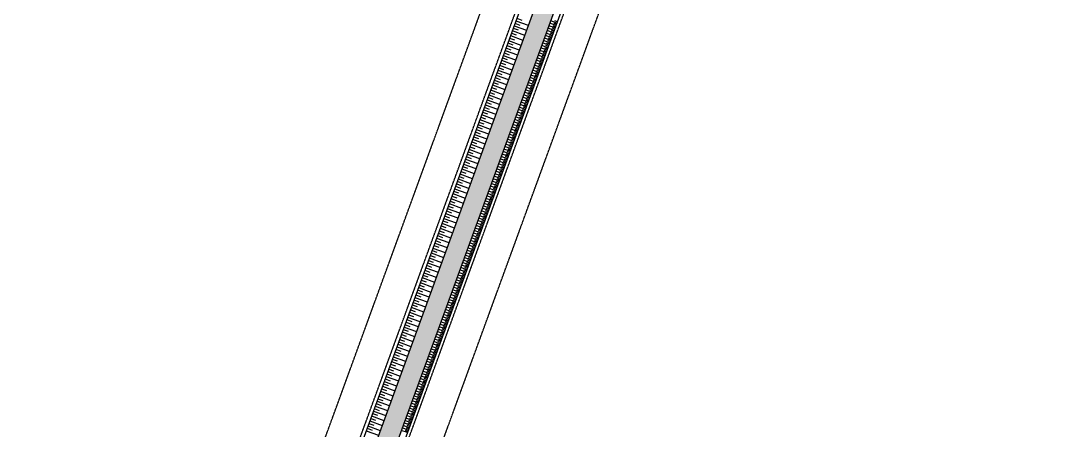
# Model space of a CAD drawing. Extents: x -111898 to 889894, y -2 to 1194865.
# Drawn here: x 631567 to 647303, y 994408 to 1000651 of the extents above; entities that cross this region are included whole.
import ezdxf

# ---------------------------------------------------------------- set-up
doc = ezdxf.new("R2010")
doc.units = 0
doc.header["$LTSCALE"] = 10
doc.header["$MEASUREMENT"] = 0
doc.linetypes.add('10平面$0$DASH', pattern=[0.35, 0.25, -0.1])
doc.layers.get('Defpoints').update_dxf_attribs({"color": 210})
for name, color, linetype in [('0-WALL', 252, 'Continuous'), ('10平面$0$99平面图例外参$0$A-HATCH-2', 251, 'Continuous'), ('10平面$0$A-LIN-V', 9, 'Continuous'), ('10平面$0$AS-WALL', 40, 'Continuous'), ('10平面$0$PUB_HATCH', 8, 'Continuous'), ('WALL', 252, 'Continuous')]:
    doc.layers.add(name, color=color, linetype=linetype)

# ---------------------------------------------------------------- blocks, each defined once
blk = doc.blocks.new('10平面$0$99平面图例外参$0$$LinePat$填挖边坡')
at = {"color": 0}
for p, q in [((0, 0), (0, -1500)), ((300, 0), (300, -600))]:
    blk.add_line(p, q, dxfattribs=at)
at = {"layer": 'Defpoints', "color": 0}
blk.add_point((600, 0), dxfattribs=at)

msp = doc.modelspace()

# ---------------------------------------------------------------- hatches: boundary and pattern name
at = {"layer": '0-WALL'}
h = msp.add_hatch(dxfattribs=at)
h.set_pattern_fill('草坪或沼泽', color=8, scale=400, angle=-0.200257)
h.set_pattern_definition([(359.79974, (-824318.4, 704905.5), (1605.5824, 1594.398), [240, -48, 64, -48, 240, -960]), (359.79974, (-824398.3, 704953.8), (1605.5824, 1594.398), [160, -120, 240, -120, 160, -800]), (359.79974, (-823836, 705591.9), (1605.5824, 1594.398), [200, -80, 200, -1120]), (359.79974, (-824634.9, 705914.7), (1605.5824, 1594.398), [80, -160, 80, -1280]), (89.79974, (-824474.9, 705914.1), (-1594.398, 1605.5824), [144, -1456]), (89.79974, (-823998.3, 704952.4), (-1594.398, 1605.5824), [160, -1440]), (89.79974, (-823596, 705591), (-1594.398, 1605.5824), [160, -1440]), (44.79974, (-823790.3, 704935.7), (5.5922, 1599.9902), [160, -2102.7417]), (134.79974, (-824206.3, 704937.2), (-1599.9902, 5.5922), [160, -2102.7417]), (63.23469, (-823838.3, 704943.9), (5.5922, 1599.99023), [160, -3417.7088]), (75.7635, (-823918.27, 704952.15), (5.59221, 1599.99023), [160, -6436.969]), (75.7635, (-823516.03, 705590.75), (5.59221, 1599.99023), [128, -6468.969]), (75.7635, (-824442.9, 705914), (5.59221, 1599.99023), [112, -6484.969]), (103.835987, (-824078.27, 704952.7), (5.59221, 1599.99023), [160, -6436.969]), (103.835987, (-823676.03, 705591.3), (5.59221, 1599.99023), [128, -6468.969]), (103.835987, (-824506.9, 705914.2), (5.59221, 1599.99023), [112, -6484.969]), (116.364795, (-824158.3, 704945), (5.5922, 1599.99023), [160, -3417.7069])])
edge = h.paths.add_edge_path()
edge.add_line((741503.08, 933538.38), (741712.87, 934018.57))
edge.add_line((741712.87, 934018.57), (745060.96, 941812.89))
edge.add_line((745060.96, 941812.89), (766890.86, 1001849.76))
edge.add_line((766890.86, 1001849.76), (760346.98, 1016169.02))
edge.add_line((760346.98, 1016169.02), (737579.78, 1026362.54))
edge.add_line((737579.78, 1026362.54), (720756.11, 1037729.77))
edge.add_line((720756.11, 1037729.77), (653654.65, 1067773.01))
edge.add_line((653654.65, 1067773.01), (467795.25, 820503.81))
edge.add_line((467795.25, 820503.81), (468143.58, 820404.89))
edge.add_line((468143.58, 820404.89), (647181.92, 1058601.18))
edge.add_line((647181.92, 1058601.18), (648464.56, 1058132.56))
edge.add_line((648464.56, 1058132.56), (650350.23, 1063296.8))
edge.add_line((650350.23, 1063296.8), (720796.15, 1037558.69))
edge.add_line((720796.15, 1037558.69), (718909.6, 1032395.07))
edge.add_line((718909.6, 1032395.07), (725484.49, 1029992.9))
edge.add_line((725484.49, 1029992.9), (726513.26, 1032808.65))
edge.add_line((726513.26, 1032808.65), (729331.07, 1031779.14))
edge.add_line((729331.07, 1031779.14), (728302.36, 1028963.46))
edge.add_line((728302.36, 1028963.46), (747084.56, 1022101.19))
edge.add_line((747084.56, 1022101.19), (755217.14, 1018452.95))
edge.add_arc((743028.5, 1006160.87), 17310.64, -14.619994, 45.242091, ccw=False)
edge.add_line((759778.64, 1001791.54), (760685.99, 1001458.08))
edge.add_line((760685.99, 1001458.08), (765094.65, 999847.31))
edge.add_line((765094.65, 999847.31), (740941.69, 933744.02))
edge.add_line((740941.69, 933744.02), (741503.08, 933538.38))
h = msp.add_hatch(dxfattribs=at)
h.set_pattern_fill('草坪或沼泽', color=8, scale=400, angle=-0.200257)
h.set_pattern_definition([(359.79974, (-824318.4, 704905.5), (1605.5824, 1594.398), [240, -48, 64, -48, 240, -960]), (359.79974, (-824398.3, 704953.8), (1605.5824, 1594.398), [160, -120, 240, -120, 160, -800]), (359.79974, (-823836, 705591.9), (1605.5824, 1594.398), [200, -80, 200, -1120]), (359.79974, (-824634.9, 705914.7), (1605.5824, 1594.398), [80, -160, 80, -1280]), (89.79974, (-824474.9, 705914.1), (-1594.398, 1605.5824), [144, -1456]), (89.79974, (-823998.3, 704952.4), (-1594.398, 1605.5824), [160, -1440]), (89.79974, (-823596, 705591), (-1594.398, 1605.5824), [160, -1440]), (44.79974, (-823790.3, 704935.7), (5.5922, 1599.9902), [160, -2102.7417]), (134.79974, (-824206.3, 704937.2), (-1599.9902, 5.5922), [160, -2102.7417]), (63.23469, (-823838.3, 704943.9), (5.5922, 1599.99023), [160, -3417.7088]), (75.7635, (-823918.27, 704952.15), (5.59221, 1599.99023), [160, -6436.969]), (75.7635, (-823516.03, 705590.75), (5.59221, 1599.99023), [128, -6468.969]), (75.7635, (-824442.9, 705914), (5.59221, 1599.99023), [112, -6484.969]), (103.835987, (-824078.27, 704952.7), (5.59221, 1599.99023), [160, -6436.969]), (103.835987, (-823676.03, 705591.3), (5.59221, 1599.99023), [128, -6468.969]), (103.835987, (-824506.9, 705914.2), (5.59221, 1599.99023), [112, -6484.969]), (116.364795, (-824158.3, 704945), (5.5922, 1599.99023), [160, -3417.7069])])
edge = h.paths.add_edge_path()
edge.add_line((603199.85, 981886.33), (605589.45, 988426.73))
edge.add_line((605589.45, 988426.73), (652393.87, 1048233.38))
edge.add_line((652393.87, 1048233.38), (660764.58, 1045175.06))
edge.add_line((660764.58, 1045175.06), (660781.63, 1045221.72))
edge.add_arc((658997.01, 1045873.74), 1900, -20.070288, 69.930039)
edge.add_line((659649.03, 1047658.36), (658395.23, 1048116.44))
edge.add_arc((654982.82, 1038180.77), 10505.34, 71.044954, 143.375781)
edge.add_line((646551.59, 1044447.88), (600318.87, 982938.92))
edge.add_line((600318.87, 982938.92), (603199.85, 981886.33))
at = {"layer": '10平面$0$PUB_HATCH'}
h = msp.add_hatch(dxfattribs=at)
h.set_pattern_fill('石膏板', color=256, scale=30, angle=-20.070289, style=0)
h.set_pattern_definition([(24.929711, (581260.3, 187846.72), (-44.707476, 96.183378), [24, -82.06602]), (114.929711, (581417.13, 187789.42), (-96.183378, -44.707476), [24, -82.06602])])
h.paths.add_polyline_path([(646701.86, 1020817.85), (633491.08, 984659.62), (633772.86, 984556.67), (646983.64, 1020714.89)])

# ---------------------------------------------------------------- linework, layer by layer
at = {"layer": '10平面$0$A-LIN-V', "color": 8}
for p, q in [((646481.06, 1020796.31), (633371.86, 984916.11)), ((647027.46, 1020543.44), (633866.79, 984522.35))]:
    msp.add_line(p, q, dxfattribs=at)
at = {"layer": '10平面$0$AS-WALL', "color": 8}
for p, q in [((646701.86, 1020817.85), (633491.08, 984659.62)), ((646983.64, 1020714.89), (633772.86, 984556.67))]:
    msp.add_line(p, q, dxfattribs=at)
at = {"layer": 'WALL', "color": 8, "linetype": '10平面$0$DASH'}
for p, q in [((625403.07, 961211.24), (656528.83, 1046403.24)), ((625872.71, 961039.65), (656998.47, 1046231.65)), ((624275.94, 961623.04), (639698.12, 1003833.94)), ((624745.58, 961451.46), (640167.76, 1003662.36))]:
    msp.add_line(p, q, dxfattribs=at)

# ---------------------------------------------------------------- block references
at = {"layer": '10平面$0$99平面图例外参$0$A-HATCH-2', "color": 8}
for p, xscale, yscale, zscale, rotation in [((639092.75, 1000574.33), 0.1335784313857077, 0.1333333333333333, 0.1333333333333333, 69.9297114354072), ((639120.25, 1000649.61), 0.1335784313857077, 0.1333333333333333, 0.1333333333333333, 69.9297114354072), ((639732.77, 1000577.68), -0.06671885874010625, 0.06666666666666667, 0.06666666666666667, 249.9297114356553), ((639746.5, 1000615.28), -0.06671885874010625, 0.06666666666666667, 0.06666666666666667, 249.9297114356553), ((639037.74, 1000423.77), 0.1335784313857077, 0.1333333333333333, 0.1333333333333333, 69.9297114354072), ((639065.25, 1000499.05), 0.1335784313857077, 0.1333333333333333, 0.1333333333333333, 69.9297114354072), ((639677.82, 1000427.28), -0.06671885874010625, 0.06666666666666667, 0.06666666666666667, 249.9297114356553), ((639691.55, 1000464.88), -0.06671885874010625, 0.06666666666666667, 0.06666666666666667, 249.9297114356553), ((639705.29, 1000502.48), -0.06671885874010625, 0.06666666666666667, 0.06666666666666667, 249.9297114356553), ((639719.03, 1000540.08), -0.06671885874010625, 0.06666666666666667, 0.06666666666666667, 249.9297114356553), ((638982.73, 1000273.21), 0.1335784313857077, 0.1333333333333333, 0.1333333333333333, 69.9297114354072), ((639010.24, 1000348.49), 0.1335784313857077, 0.1333333333333333, 0.1333333333333333, 69.9297114354072), ((639622.87, 1000276.88), -0.06671885874010625, 0.06666666666666667, 0.06666666666666667, 249.9297114356553), ((639636.6, 1000314.48), -0.06671885874010625, 0.06666666666666667, 0.06666666666666667, 249.9297114356553), ((639650.34, 1000352.08), -0.06671885874010625, 0.06666666666666667, 0.06666666666666667, 249.9297114356553), ((639664.08, 1000389.68), -0.06671885874010625, 0.06666666666666667, 0.06666666666666667, 249.9297114356553), ((638927.72, 1000122.65), 0.1335784313857077, 0.1333333333333333, 0.1333333333333333, 69.9297114354072), ((638955.23, 1000197.93), 0.1335784313857077, 0.1333333333333333, 0.1333333333333333, 69.9297114354072), ((639567.92, 1000126.48), -0.06671885874010625, 0.06666666666666667, 0.06666666666666667, 249.9297114356553), ((639581.65, 1000164.08), -0.06671885874010625, 0.06666666666666667, 0.06666666666666667, 249.9297114356553), ((639595.39, 1000201.68), -0.06671885874010625, 0.06666666666666667, 0.06666666666666667, 249.9297114356553), ((639609.13, 1000239.28), -0.06671885874010625, 0.06666666666666667, 0.06666666666666667, 249.9297114356553), ((638872.72, 999972.09), 0.1335784313857077, 0.1333333333333333, 0.1333333333333333, 69.9297114354072), ((638900.22, 1000047.37), 0.1335784313857077, 0.1333333333333333, 0.1333333333333333, 69.9297114354072), ((639499.23, 999938.48), -0.06671885874010625, 0.06666666666666667, 0.06666666666666667, 249.9297114356553), ((639512.96, 999976.08), -0.06671885874010625, 0.06666666666666667, 0.06666666666666667, 249.9297114356553), ((639526.7, 1000013.68), -0.06671885874010625, 0.06666666666666667, 0.06666666666666667, 249.9297114356553), ((639540.44, 1000051.28), -0.06671885874010625, 0.06666666666666667, 0.06666666666666667, 249.9297114356553), ((639554.18, 1000088.88), -0.06671885874010625, 0.06666666666666667, 0.06666666666666667, 249.9297114356553), ((638817.71, 999821.53), 0.1335784313857077, 0.1333333333333333, 0.1333333333333333, 69.9297114354072), ((638845.21, 999896.81), 0.1335784313857077, 0.1333333333333333, 0.1333333333333333, 69.9297114354072), ((639444.28, 999788.07), -0.06671885874010625, 0.06666666666666667, 0.06666666666666667, 249.9297114356553), ((639458.01, 999825.67), -0.06671885874010625, 0.06666666666666667, 0.06666666666666667, 249.9297114356553), ((639471.75, 999863.27), -0.06671885874010625, 0.06666666666666667, 0.06666666666666667, 249.9297114356553), ((639485.49, 999900.87), -0.06671885874010625, 0.06666666666666667, 0.06666666666666667, 249.9297114356553), ((638762.7, 999670.97), 0.1335784313857077, 0.1333333333333333, 0.1333333333333333, 69.9297114354072), ((638790.2, 999746.25), 0.1335784313857077, 0.1333333333333333, 0.1333333333333333, 69.9297114354072), ((639389.33, 999637.67), -0.06671885874010625, 0.06666666666666667, 0.06666666666666667, 249.9297114356553), ((639403.06, 999675.27), -0.06671885874010625, 0.06666666666666667, 0.06666666666666667, 249.9297114356553), ((639416.8, 999712.87), -0.06671885874010625, 0.06666666666666667, 0.06666666666666667, 249.9297114356553), ((639430.54, 999750.47), -0.06671885874010625, 0.06666666666666667, 0.06666666666666667, 249.9297114356553), ((638707.69, 999520.41), 0.1335784313857077, 0.1333333333333333, 0.1333333333333333, 69.9297114354072), ((638735.19, 999595.69), 0.1335784313857077, 0.1333333333333333, 0.1333333333333333, 69.9297114354072), ((639334.38, 999487.27), -0.06671885874010625, 0.06666666666666667, 0.06666666666666667, 249.9297114356553), ((639348.11, 999524.87), -0.06671885874010625, 0.06666666666666667, 0.06666666666666667, 249.9297114356553), ((639361.85, 999562.47), -0.06671885874010625, 0.06666666666666667, 0.06666666666666667, 249.9297114356553), ((639375.59, 999600.07), -0.06671885874010625, 0.06666666666666667, 0.06666666666666667, 249.9297114356553), ((638652.68, 999369.85), 0.1335784313857077, 0.1333333333333333, 0.1333333333333333, 69.9297114354072), ((638680.19, 999445.13), 0.1335784313857077, 0.1333333333333333, 0.1333333333333333, 69.9297114354072), ((639279.42, 999336.87), -0.06671885874010625, 0.06666666666666667, 0.06666666666666667, 249.9297114356553), ((639293.16, 999374.47), -0.06671885874010625, 0.06666666666666667, 0.06666666666666667, 249.9297114356553), ((639306.9, 999412.07), -0.06671885874010625, 0.06666666666666667, 0.06666666666666667, 249.9297114356553), ((639320.64, 999449.67), -0.06671885874010625, 0.06666666666666667, 0.06666666666666667, 249.9297114356553), ((638570.17, 999144.01), 0.1335784313857077, 0.1333333333333333, 0.1333333333333333, 69.9297114354072), ((638597.67, 999219.29), 0.1335784313857077, 0.1333333333333333, 0.1333333333333333, 69.9297114354072), ((638625.18, 999294.57), 0.1335784313857077, 0.1333333333333333, 0.1333333333333333, 69.9297114354072), ((639210.74, 999148.87), -0.06671885874010625, 0.06666666666666667, 0.06666666666666667, 249.9297114356553), ((639224.47, 999186.47), -0.06671885874010625, 0.06666666666666667, 0.06666666666666667, 249.9297114356553), ((639238.21, 999224.07), -0.06671885874010625, 0.06666666666666667, 0.06666666666666667, 249.9297114356553), ((639251.95, 999261.67), -0.06671885874010625, 0.06666666666666667, 0.06666666666666667, 249.9297114356553), ((639265.69, 999299.27), -0.06671885874010625, 0.06666666666666667, 0.06666666666666667, 249.9297114356553), ((638515.16, 998993.45), 0.1335784313857077, 0.1333333333333333, 0.1333333333333333, 69.9297114354072), ((638542.66, 999068.73), 0.1335784313857077, 0.1333333333333333, 0.1333333333333333, 69.9297114354072), ((639155.79, 998998.47), -0.06671885874010625, 0.06666666666666667, 0.06666666666666667, 249.9297114356553), ((639169.52, 999036.07), -0.06671885874010625, 0.06666666666666667, 0.06666666666666667, 249.9297114356553), ((639183.26, 999073.67), -0.06671885874010625, 0.06666666666666667, 0.06666666666666667, 249.9297114356553), ((639197, 999111.27), -0.06671885874010625, 0.06666666666666667, 0.06666666666666667, 249.9297114356553), ((638460.15, 998842.89), 0.1335784313857077, 0.1333333333333333, 0.1333333333333333, 69.9297114354072), ((638487.66, 998918.17), 0.1335784313857077, 0.1333333333333333, 0.1333333333333333, 69.9297114354072), ((639100.83, 998848.07), -0.06671885874010625, 0.06666666666666667, 0.06666666666666667, 249.9297114356553), ((639114.57, 998885.67), -0.06671885874010625, 0.06666666666666667, 0.06666666666666667, 249.9297114356553), ((639128.31, 998923.27), -0.06671885874010625, 0.06666666666666667, 0.06666666666666667, 249.9297114356553), ((639142.05, 998960.87), -0.06671885874010625, 0.06666666666666667, 0.06666666666666667, 249.9297114356553), ((638405.14, 998692.33), 0.1335784313857077, 0.1333333333333333, 0.1333333333333333, 69.9297114354072), ((638432.65, 998767.61), 0.1335784313857077, 0.1333333333333333, 0.1333333333333333, 69.9297114354072), ((639045.88, 998697.67), -0.06671885874010625, 0.06666666666666667, 0.06666666666666667, 249.9297114356553), ((639059.62, 998735.27), -0.06671885874010625, 0.06666666666666667, 0.06666666666666667, 249.9297114356553), ((639073.36, 998772.87), -0.06671885874010625, 0.06666666666666667, 0.06666666666666667, 249.9297114356553), ((639087.1, 998810.47), -0.06671885874010625, 0.06666666666666667, 0.06666666666666667, 249.9297114356553), ((638350.13, 998541.77), 0.1335784313857077, 0.1333333333333333, 0.1333333333333333, 69.9297114354072), ((638377.64, 998617.05), 0.1335784313857077, 0.1333333333333333, 0.1333333333333333, 69.9297114354072), ((638990.93, 998547.26), -0.06671885874010625, 0.06666666666666667, 0.06666666666666667, 249.9297114356553), ((639004.67, 998584.86), -0.06671885874010625, 0.06666666666666667, 0.06666666666666667, 249.9297114356553), ((639018.41, 998622.46), -0.06671885874010625, 0.06666666666666667, 0.06666666666666667, 249.9297114356553), ((639032.15, 998660.06), -0.06671885874010625, 0.06666666666666667, 0.06666666666666667, 249.9297114356553), ((638295.13, 998391.21), 0.1335784313857077, 0.1333333333333333, 0.1333333333333333, 69.9297114354072), ((638322.63, 998466.49), 0.1335784313857077, 0.1333333333333333, 0.1333333333333333, 69.9297114354072), ((638922.25, 998359.26), -0.06671885874010625, 0.06666666666666667, 0.06666666666666667, 249.9297114356553), ((638935.98, 998396.86), -0.06671885874010625, 0.06666666666666667, 0.06666666666666667, 249.9297114356553), ((638949.72, 998434.46), -0.06671885874010625, 0.06666666666666667, 0.06666666666666667, 249.9297114356553), ((638963.46, 998472.06), -0.06671885874010625, 0.06666666666666667, 0.06666666666666667, 249.9297114356553), ((638977.2, 998509.66), -0.06671885874010625, 0.06666666666666667, 0.06666666666666667, 249.9297114356553), ((638240.12, 998240.65), 0.1335784313857077, 0.1333333333333333, 0.1333333333333333, 69.9297114354072), ((638267.62, 998315.93), 0.1335784313857077, 0.1333333333333333, 0.1333333333333333, 69.9297114354072), ((638867.29, 998208.86), -0.06671885874010625, 0.06666666666666667, 0.06666666666666667, 249.9297114356553), ((638881.03, 998246.46), -0.06671885874010625, 0.06666666666666667, 0.06666666666666667, 249.9297114356553), ((638894.77, 998284.06), -0.06671885874010625, 0.06666666666666667, 0.06666666666666667, 249.9297114356553), ((638908.51, 998321.66), -0.06671885874010625, 0.06666666666666667, 0.06666666666666667, 249.9297114356553), ((638185.11, 998090.09), 0.1335784313857077, 0.1333333333333333, 0.1333333333333333, 69.9297114354072), ((638212.61, 998165.37), 0.1335784313857077, 0.1333333333333333, 0.1333333333333333, 69.9297114354072), ((638812.34, 998058.46), -0.06671885874010625, 0.06666666666666667, 0.06666666666666667, 249.9297114356553), ((638826.08, 998096.06), -0.06671885874010625, 0.06666666666666667, 0.06666666666666667, 249.9297114356553), ((638839.82, 998133.66), -0.06671885874010625, 0.06666666666666667, 0.06666666666666667, 249.9297114356553), ((638853.56, 998171.26), -0.06671885874010625, 0.06666666666666667, 0.06666666666666667, 249.9297114356553), ((638130.1, 997939.53), 0.1335784313857077, 0.1333333333333333, 0.1333333333333333, 69.9297114354072), ((638157.6, 998014.81), 0.1335784313857077, 0.1333333333333333, 0.1333333333333333, 69.9297114354072), ((638757.39, 997908.06), -0.06671885874010625, 0.06666666666666667, 0.06666666666666667, 249.9297114356553), ((638771.13, 997945.66), -0.06671885874010625, 0.06666666666666667, 0.06666666666666667, 249.9297114356553), ((638784.87, 997983.26), -0.06671885874010625, 0.06666666666666667, 0.06666666666666667, 249.9297114356553), ((638798.61, 998020.86), -0.06671885874010625, 0.06666666666666667, 0.06666666666666667, 249.9297114356553), ((638075.09, 997788.97), 0.1335784313857077, 0.1333333333333333, 0.1333333333333333, 69.9297114354072), ((638102.6, 997864.25), 0.1335784313857077, 0.1333333333333333, 0.1333333333333333, 69.9297114354072), ((638702.44, 997757.66), -0.06671885874010625, 0.06666666666666667, 0.06666666666666667, 249.9297114356553), ((638716.18, 997795.26), -0.06671885874010625, 0.06666666666666667, 0.06666666666666667, 249.9297114356553), ((638729.92, 997832.86), -0.06671885874010625, 0.06666666666666667, 0.06666666666666667, 249.9297114356553), ((638743.66, 997870.46), -0.06671885874010625, 0.06666666666666667, 0.06666666666666667, 249.9297114356553), ((638020.08, 997638.41), 0.1335784313857077, 0.1333333333333333, 0.1333333333333333, 69.9297114354072), ((638047.59, 997713.69), 0.1335784313857077, 0.1333333333333333, 0.1333333333333333, 69.9297114354072), ((638647.49, 997607.26), -0.06671885874010625, 0.06666666666666667, 0.06666666666666667, 249.9297114356553), ((638661.23, 997644.86), -0.06671885874010625, 0.06666666666666667, 0.06666666666666667, 249.9297114356553), ((638674.97, 997682.46), -0.06671885874010625, 0.06666666666666667, 0.06666666666666667, 249.9297114356553), ((638688.71, 997720.06), -0.06671885874010625, 0.06666666666666667, 0.06666666666666667, 249.9297114356553), ((637937.57, 997412.57), 0.1335784313857077, 0.1333333333333333, 0.1333333333333333, 69.9297114354072), ((637965.07, 997487.85), 0.1335784313857077, 0.1333333333333333, 0.1333333333333333, 69.9297114354072), ((637992.58, 997563.13), 0.1335784313857077, 0.1333333333333333, 0.1333333333333333, 69.9297114354072), ((638578.8, 997419.25), -0.06671885874010625, 0.06666666666666667, 0.06666666666666667, 249.9297114356553), ((638592.54, 997456.85), -0.06671885874010625, 0.06666666666666667, 0.06666666666666667, 249.9297114356553), ((638606.28, 997494.46), -0.06671885874010625, 0.06666666666666667, 0.06666666666666667, 249.9297114356553), ((638620.02, 997532.06), -0.06671885874010625, 0.06666666666666667, 0.06666666666666667, 249.9297114356553), ((638633.75, 997569.66), -0.06671885874010625, 0.06666666666666667, 0.06666666666666667, 249.9297114356553), ((637882.56, 997262.01), 0.1335784313857077, 0.1333333333333333, 0.1333333333333333, 69.9297114354072), ((637910.07, 997337.29), 0.1335784313857077, 0.1333333333333333, 0.1333333333333333, 69.9297114354072), ((638523.85, 997268.85), -0.06671885874010625, 0.06666666666666667, 0.06666666666666667, 249.9297114356553), ((638537.59, 997306.45), -0.06671885874010625, 0.06666666666666667, 0.06666666666666667, 249.9297114356553), ((638551.33, 997344.05), -0.06671885874010625, 0.06666666666666667, 0.06666666666666667, 249.9297114356553), ((638565.07, 997381.65), -0.06671885874010625, 0.06666666666666667, 0.06666666666666667, 249.9297114356553), ((637827.55, 997111.45), 0.1335784313857077, 0.1333333333333333, 0.1333333333333333, 69.9297114354072), ((637855.06, 997186.73), 0.1335784313857077, 0.1333333333333333, 0.1333333333333333, 69.9297114354072), ((638468.9, 997118.45), -0.06671885874010625, 0.06666666666666667, 0.06666666666666667, 249.9297114356553), ((638482.64, 997156.05), -0.06671885874010625, 0.06666666666666667, 0.06666666666666667, 249.9297114356553), ((638496.38, 997193.65), -0.06671885874010625, 0.06666666666666667, 0.06666666666666667, 249.9297114356553), ((638510.12, 997231.25), -0.06671885874010625, 0.06666666666666667, 0.06666666666666667, 249.9297114356553), ((637772.55, 996960.89), 0.1335784313857077, 0.1333333333333333, 0.1333333333333333, 69.9297114354072), ((637800.05, 997036.17), 0.1335784313857077, 0.1333333333333333, 0.1333333333333333, 69.9297114354072), ((638413.95, 996968.05), -0.06671885874010625, 0.06666666666666667, 0.06666666666666667, 249.9297114356553), ((638427.69, 997005.65), -0.06671885874010625, 0.06666666666666667, 0.06666666666666667, 249.9297114356553), ((638441.43, 997043.25), -0.06671885874010625, 0.06666666666666667, 0.06666666666666667, 249.9297114356553), ((638455.17, 997080.85), -0.06671885874010625, 0.06666666666666667, 0.06666666666666667, 249.9297114356553), ((637717.54, 996810.33), 0.1335784313857077, 0.1333333333333333, 0.1333333333333333, 69.9297114354072), ((637745.04, 996885.61), 0.1335784313857077, 0.1333333333333333, 0.1333333333333333, 69.9297114354072), ((638359, 996817.65), -0.06671885874010625, 0.06666666666666667, 0.06666666666666667, 249.9297114356553), ((638372.74, 996855.25), -0.06671885874010625, 0.06666666666666667, 0.06666666666666667, 249.9297114356553), ((638386.48, 996892.85), -0.06671885874010625, 0.06666666666666667, 0.06666666666666667, 249.9297114356553), ((638400.21, 996930.45), -0.06671885874010625, 0.06666666666666667, 0.06666666666666667, 249.9297114356553), ((637662.53, 996659.77), 0.1335784313857077, 0.1333333333333333, 0.1333333333333333, 69.9297114354072), ((637690.03, 996735.05), 0.1335784313857077, 0.1333333333333333, 0.1333333333333333, 69.9297114354072), ((638290.31, 996629.65), -0.06671885874010625, 0.06666666666666667, 0.06666666666666667, 249.9297114356553), ((638304.05, 996667.25), -0.06671885874010625, 0.06666666666666667, 0.06666666666666667, 249.9297114356553), ((638317.79, 996704.85), -0.06671885874010625, 0.06666666666666667, 0.06666666666666667, 249.9297114356553), ((638331.53, 996742.45), -0.06671885874010625, 0.06666666666666667, 0.06666666666666667, 249.9297114356553), ((638345.26, 996780.05), -0.06671885874010625, 0.06666666666666667, 0.06666666666666667, 249.9297114356553), ((637607.52, 996509.21), 0.1335784313857077, 0.1333333333333333, 0.1333333333333333, 69.9297114354072), ((637635.02, 996584.49), 0.1335784313857077, 0.1333333333333333, 0.1333333333333333, 69.9297114354072), ((638235.36, 996479.25), -0.06671885874010625, 0.06666666666666667, 0.06666666666666667, 249.9297114356553), ((638249.1, 996516.85), -0.06671885874010625, 0.06666666666666667, 0.06666666666666667, 249.9297114356553), ((638262.84, 996554.45), -0.06671885874010625, 0.06666666666666667, 0.06666666666666667, 249.9297114356553), ((638276.58, 996592.05), -0.06671885874010625, 0.06666666666666667, 0.06666666666666667, 249.9297114356553), ((637552.51, 996358.65), 0.1335784313857077, 0.1333333333333333, 0.1333333333333333, 69.9297114354072), ((637580.02, 996433.93), 0.1335784313857077, 0.1333333333333333, 0.1333333333333333, 69.9297114354072), ((638180.41, 996328.85), -0.06671885874010625, 0.06666666666666667, 0.06666666666666667, 249.9297114356553), ((638194.15, 996366.45), -0.06671885874010625, 0.06666666666666667, 0.06666666666666667, 249.9297114356553), ((638207.89, 996404.05), -0.06671885874010625, 0.06666666666666667, 0.06666666666666667, 249.9297114356553), ((638221.63, 996441.65), -0.06671885874010625, 0.06666666666666667, 0.06666666666666667, 249.9297114356553), ((637497.5, 996208.09), 0.1335784313857077, 0.1333333333333333, 0.1333333333333333, 69.9297114354072), ((637525.01, 996283.37), 0.1335784313857077, 0.1333333333333333, 0.1333333333333333, 69.9297114354072), ((638125.46, 996178.44), -0.06671885874010625, 0.06666666666666667, 0.06666666666666667, 249.9297114356553), ((638139.2, 996216.04), -0.06671885874010625, 0.06666666666666667, 0.06666666666666667, 249.9297114356553), ((638152.94, 996253.65), -0.06671885874010625, 0.06666666666666667, 0.06666666666666667, 249.9297114356553), ((638166.67, 996291.25), -0.06671885874010625, 0.06666666666666667, 0.06666666666666667, 249.9297114356553), ((637442.49, 996057.53), 0.1335784313857077, 0.1333333333333333, 0.1333333333333333, 69.9297114354072), ((637470, 996132.81), 0.1335784313857077, 0.1333333333333333, 0.1333333333333333, 69.9297114354072), ((638070.51, 996028.04), -0.06671885874010625, 0.06666666666666667, 0.06666666666666667, 249.9297114356553), ((638084.25, 996065.64), -0.06671885874010625, 0.06666666666666667, 0.06666666666666667, 249.9297114356553), ((638097.99, 996103.24), -0.06671885874010625, 0.06666666666666667, 0.06666666666666667, 249.9297114356553), ((638111.72, 996140.84), -0.06671885874010625, 0.06666666666666667, 0.06666666666666667, 249.9297114356553), ((637387.49, 995906.98), 0.1335784313857077, 0.1333333333333333, 0.1333333333333333, 69.9297114354072), ((637414.99, 995982.25), 0.1335784313857077, 0.1333333333333333, 0.1333333333333333, 69.9297114354072), ((638015.56, 995877.64), -0.06671885874010625, 0.06666666666666667, 0.06666666666666667, 249.9297114356553), ((638029.3, 995915.24), -0.06671885874010625, 0.06666666666666667, 0.06666666666666667, 249.9297114356553), ((638043.04, 995952.84), -0.06671885874010625, 0.06666666666666667, 0.06666666666666667, 249.9297114356553), ((638056.77, 995990.44), -0.06671885874010625, 0.06666666666666667, 0.06666666666666667, 249.9297114356553), ((637304.97, 995681.14), 0.1335784313857077, 0.1333333333333333, 0.1333333333333333, 69.9297114354072), ((637332.48, 995756.42), 0.1335784313857077, 0.1333333333333333, 0.1333333333333333, 69.9297114354072), ((637359.98, 995831.7), 0.1335784313857077, 0.1333333333333333, 0.1333333333333333, 69.9297114354072), ((637946.87, 995689.64), -0.06671885874010625, 0.06666666666666667, 0.06666666666666667, 249.9297114356553), ((637960.61, 995727.24), -0.06671885874010625, 0.06666666666666667, 0.06666666666666667, 249.9297114356553), ((637974.35, 995764.84), -0.06671885874010625, 0.06666666666666667, 0.06666666666666667, 249.9297114356553), ((637988.09, 995802.44), -0.06671885874010625, 0.06666666666666667, 0.06666666666666667, 249.9297114356553), ((638001.82, 995840.04), -0.06671885874010625, 0.06666666666666667, 0.06666666666666667, 249.9297114356553), ((637249.96, 995530.58), 0.1335784313857077, 0.1333333333333333, 0.1333333333333333, 69.9297114354072), ((637277.47, 995605.86), 0.1335784313857077, 0.1333333333333333, 0.1333333333333333, 69.9297114354072), ((637891.92, 995539.24), -0.06671885874010625, 0.06666666666666667, 0.06666666666666667, 249.9297114356553), ((637905.66, 995576.84), -0.06671885874010625, 0.06666666666666667, 0.06666666666666667, 249.9297114356553), ((637919.4, 995614.44), -0.06671885874010625, 0.06666666666666667, 0.06666666666666667, 249.9297114356553), ((637933.13, 995652.04), -0.06671885874010625, 0.06666666666666667, 0.06666666666666667, 249.9297114356553), ((637194.96, 995380.02), 0.1335784313857077, 0.1333333333333333, 0.1333333333333333, 69.9297114354072), ((637222.46, 995455.3), 0.1335784313857077, 0.1333333333333333, 0.1333333333333333, 69.9297114354072), ((637836.97, 995388.84), -0.06671885874010625, 0.06666666666666667, 0.06666666666666667, 249.9297114356553), ((637850.71, 995426.44), -0.06671885874010625, 0.06666666666666667, 0.06666666666666667, 249.9297114356553), ((637864.45, 995464.04), -0.06671885874010625, 0.06666666666666667, 0.06666666666666667, 249.9297114356553), ((637878.18, 995501.64), -0.06671885874010625, 0.06666666666666667, 0.06666666666666667, 249.9297114356553), ((637139.95, 995229.46), 0.1335784313857077, 0.1333333333333333, 0.1333333333333333, 69.9297114354072), ((637167.45, 995304.74), 0.1335784313857077, 0.1333333333333333, 0.1333333333333333, 69.9297114354072), ((637782.02, 995238.44), -0.06671885874010625, 0.06666666666666667, 0.06666666666666667, 249.9297114356553), ((637795.76, 995276.04), -0.06671885874010625, 0.06666666666666667, 0.06666666666666667, 249.9297114356553), ((637809.5, 995313.64), -0.06671885874010625, 0.06666666666666667, 0.06666666666666667, 249.9297114356553), ((637823.23, 995351.24), -0.06671885874010625, 0.06666666666666667, 0.06666666666666667, 249.9297114356553), ((637084.94, 995078.9), 0.1335784313857077, 0.1333333333333333, 0.1333333333333333, 69.9297114354072), ((637112.44, 995154.18), 0.1335784313857077, 0.1333333333333333, 0.1333333333333333, 69.9297114354072), ((637727.07, 995088.04), -0.06671885874010625, 0.06666666666666667, 0.06666666666666667, 249.9297114356553), ((637740.81, 995125.64), -0.06671885874010625, 0.06666666666666667, 0.06666666666666667, 249.9297114356553), ((637754.54, 995163.24), -0.06671885874010625, 0.06666666666666667, 0.06666666666666667, 249.9297114356553), ((637768.28, 995200.84), -0.06671885874010625, 0.06666666666666667, 0.06666666666666667, 249.9297114356553), ((637029.93, 994928.34), 0.1335784313857077, 0.1333333333333333, 0.1333333333333333, 69.9297114354072), ((637057.43, 995003.62), 0.1335784313857077, 0.1333333333333333, 0.1333333333333333, 69.9297114354072), ((637658.38, 994900.03), -0.06671885874010625, 0.06666666666666667, 0.06666666666666667, 249.9297114356553), ((637672.12, 994937.63), -0.06671885874010625, 0.06666666666666667, 0.06666666666666667, 249.9297114356553), ((637685.86, 994975.23), -0.06671885874010625, 0.06666666666666667, 0.06666666666666667, 249.9297114356553), ((637699.59, 995012.84), -0.06671885874010625, 0.06666666666666667, 0.06666666666666667, 249.9297114356553), ((637713.33, 995050.44), -0.06671885874010625, 0.06666666666666667, 0.06666666666666667, 249.9297114356553), ((636974.92, 994777.78), 0.1335784313857077, 0.1333333333333333, 0.1333333333333333, 69.9297114354072), ((637002.43, 994853.06), 0.1335784313857077, 0.1333333333333333, 0.1333333333333333, 69.9297114354072), ((637603.43, 994749.63), -0.06671885874010625, 0.06666666666666667, 0.06666666666666667, 249.9297114356553), ((637617.17, 994787.23), -0.06671885874010625, 0.06666666666666667, 0.06666666666666667, 249.9297114356553), ((637630.91, 994824.83), -0.06671885874010625, 0.06666666666666667, 0.06666666666666667, 249.9297114356553), ((637644.64, 994862.43), -0.06671885874010625, 0.06666666666666667, 0.06666666666666667, 249.9297114356553), ((636919.91, 994627.22), 0.1335784313857077, 0.1333333333333333, 0.1333333333333333, 69.9297114354072), ((636947.42, 994702.5), 0.1335784313857077, 0.1333333333333333, 0.1333333333333333, 69.9297114354072), ((637548.48, 994599.23), -0.06671885874010625, 0.06666666666666667, 0.06666666666666667, 249.9297114356553), ((637562.22, 994636.83), -0.06671885874010625, 0.06666666666666667, 0.06666666666666667, 249.9297114356553), ((637575.96, 994674.43), -0.06671885874010625, 0.06666666666666667, 0.06666666666666667, 249.9297114356553), ((637589.69, 994712.03), -0.06671885874010625, 0.06666666666666667, 0.06666666666666667, 249.9297114356553), ((636864.9, 994476.66), 0.1335784313857077, 0.1333333333333333, 0.1333333333333333, 69.9297114354072), ((636892.41, 994551.94), 0.1335784313857077, 0.1333333333333333, 0.1333333333333333, 69.9297114354072), ((637493.53, 994448.83), -0.06671885874010625, 0.06666666666666667, 0.06666666666666667, 249.9297114356553), ((637507.27, 994486.43), -0.06671885874010625, 0.06666666666666667, 0.06666666666666667, 249.9297114356553), ((637521, 994524.03), -0.06671885874010625, 0.06666666666666667, 0.06666666666666667, 249.9297114356553), ((637534.74, 994561.63), -0.06671885874010625, 0.06666666666666667, 0.06666666666666667, 249.9297114356553), ((636837.4, 994401.38), 0.1335784313857077, 0.1333333333333333, 0.1333333333333333, 69.9297114354072), ((637466.05, 994373.63), -0.06671885874010625, 0.06666666666666667, 0.06666666666666667, 249.9297114356553), ((637479.79, 994411.23), -0.06671885874010625, 0.06666666666666667, 0.06666666666666667, 249.9297114356553)]:
    msp.add_blockref('10平面$0$99平面图例外参$0$$LinePat$填挖边坡', p, dxfattribs=dict(at, xscale=xscale, yscale=yscale, zscale=zscale, rotation=rotation))

doc.saveas('drawing.dxf')
